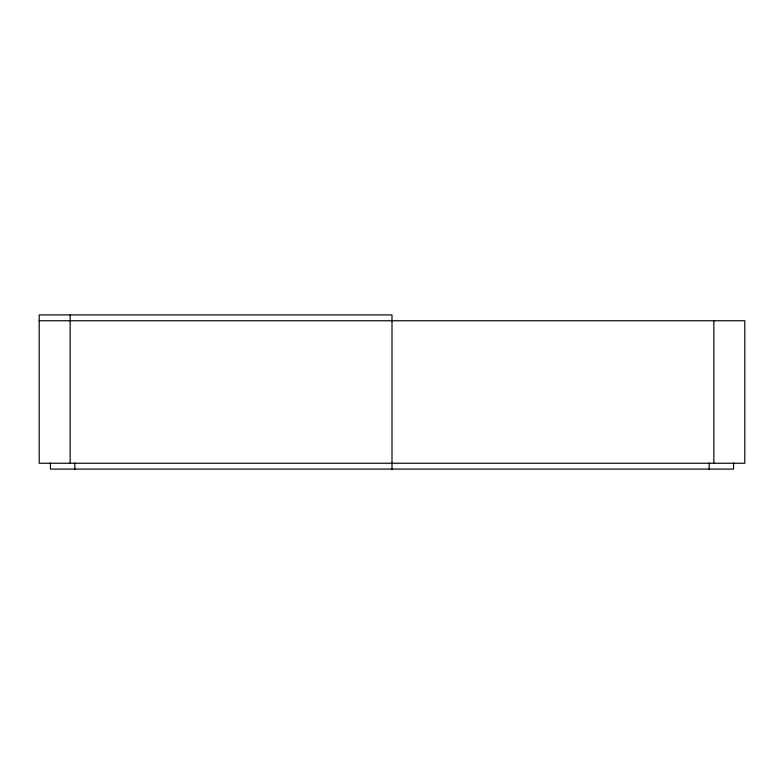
<?xml version="1.0" encoding="UTF-8"?>
<svg xmlns="http://www.w3.org/2000/svg" width="784" height="784" viewBox="0 0 784 784"><rect width="100%" height="100%" fill="white"/><g stroke="black" fill="none" stroke-linecap="round" stroke-linejoin="round"><path stroke-width="1.18" d="M39.2 320.754L744.8 320.754L744.8 463.246L39.2 463.246L39.2 314.903L392 314.903L392 469.097M733.579 463.001L733.579 469.097L50.421 469.097L50.421 463.001M713.832 320.754L713.832 463.246M709.177 463.001L709.177 469.097M74.823 463.001L74.823 469.097M70.168 314.903L70.168 463.246"/></g></svg>
